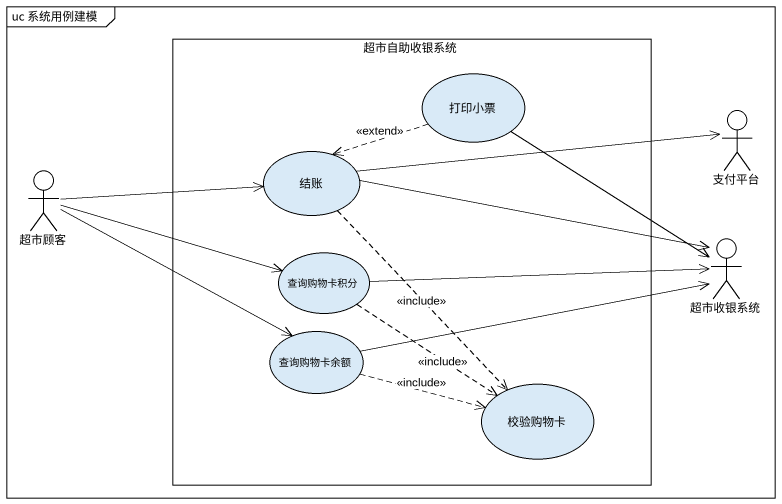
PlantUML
@startuml
mainframe uc 系统用例建模
rectangle 超市自助收银系统 {
  usecase 打印小票
  usecase 结账
  usecase 查询购物卡积分
  usecase 查询购物卡余额
  usecase 校验购物卡
}
actor 支付平台
actor 超市顾客
actor 超市收银系统
打印小票 .left.> 结账 : <<extend>>
打印小票 --> 超市收银系统
超市顾客 -right-> 结账
超市顾客 -right-> 查询购物卡积分
超市顾客 -right-> 查询购物卡余额
结账 -right-> 支付平台
结账 -right-> 超市收银系统
结账 ..> 校验购物卡 : <<include>>
查询购物卡积分 -right-> 超市收银系统
查询购物卡积分 ..> 校验购物卡 : <<include>>
查询购物卡余额 -right-> 超市收银系统
查询购物卡余额 .right.> 校验购物卡 : <<include>>
@enduml
